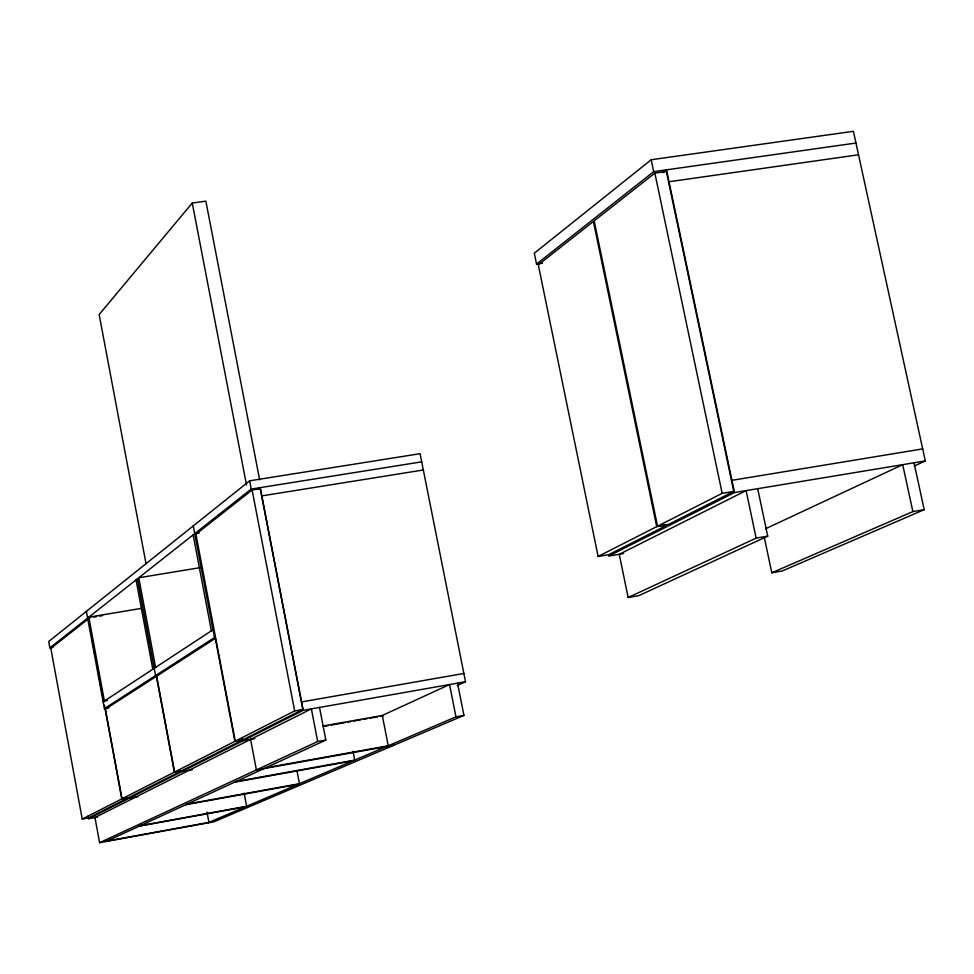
<?xml version="1.0" encoding="UTF-8"?>
<svg xmlns="http://www.w3.org/2000/svg" width="974" height="974" viewBox="0 0 974 974"><rect width="100%" height="100%" fill="white"/><g stroke="black" fill="none" stroke-linecap="round" stroke-linejoin="round"><path stroke-width="1.46" d="M259.632 479.817L205.867 201.143L192.255 203.03L99.165 314.517L146.039 563.763M457.256 685.501L465.511 681.739L420.086 453.677L249.648 480.815L48.7 641.501L49.869 647.88L52.876 647.381M914.282 466.022L925.3 460.921L853.407 131.307L651.204 159.736L534.312 253.203L536.528 264.064L542.518 263.187M49.869 647.88L251.231 489.07L421.718 461.834M536.528 264.064L653.712 171.643L855.963 143.032M88.378 618.843L50.831 648.38L82.218 819.049L88.585 817.904L128.483 797.706M252.108 490.007L195.92 534.215L235.27 741.153L294.659 710.923L302.817 709.486L260.241 488.704L252.108 490.007L294.659 710.923M654.845 173.129L594.177 220.867L657.547 526.216L668.663 524.353L733.763 491.407L666.374 171.497L654.845 173.129L722.148 493.331L657.547 526.216M257.891 489.496L260.265 487.633L303.218 710.314L88.585 818.684L88.11 816.09M662.941 172.642L666.52 169.841L734.518 492.527L608.628 556.093L623.579 553.573M103.159 701.828L213.002 629.752M86.369 611.368L104.413 708.609L214.487 637.544L193.266 525.899M82.218 819.049L121.774 798.911L128.763 797.56L181.493 770.884M174.334 772.163L122.054 798.765L105.435 709.157L156.351 676.358L174.334 772.163L181.809 770.726L242.563 739.984M234.892 741.336L174.663 772.005L156.668 676.151L215.315 638.384L234.892 741.336L242.94 739.79L302.817 709.486M598.121 556.458L656.72 526.642L667.823 524.779L608.762 554.669L598.121 556.458L538.305 264.818L593.397 221.475L656.72 526.642M765.503 528.797L902.691 464.671L912.881 511.581L771.785 572.785L764.31 537.441M317.682 741.518L311.376 708.877L94.953 817.527L99.591 842.693L317.682 741.518L325.84 740.07L319.521 707.441M756.141 538.123L746.108 490.604L619.245 554.303L628.145 597.5L756.141 538.123L767.731 536.15L757.699 488.692M105.947 841.536L325.84 740.07M767.731 536.15L638.749 595.674L628.145 597.5M914.002 462.796L924.204 509.67L782.183 571.008L771.785 572.785M207.608 822.957L455.954 716.852L463.953 715.427L457.524 683.139M463.953 715.427L213.878 821.812L99.591 842.693M140.426 825.623L246.629 806.289L244.145 793.226M139.148 826.208L245.18 806.898M107.116 840.988L208.935 822.385L206.999 812.097M393.8 745.268L256.406 769.947L250.574 739.4M128.763 798.388L137.675 796.793M236.098 781.477L354.719 760.097L353.014 751.307M234.466 782.232L352.892 760.877M88.585 818.684L97.546 817.064M187.154 804.061L299.456 783.717L296.936 770.604M185.717 804.731L297.825 784.411M181.809 771.615L192.182 769.752M265.792 767.768L388.236 745.78L382.307 715.476L322.625 726.068M254.871 738.633L242.916 740.764L242.416 738.146M325.121 726.166L328.226 725.618M331.099 725.106L344.613 722.708M347.548 722.197L350.579 721.661M353.525 721.137L361.001 719.81M363.984 719.275L366.979 718.751M369.937 718.215L377.437 716.888M383.427 715.829L380.359 716.365L449.538 684.552L455.954 716.852M301.599 701.925L463.855 673.46M303.218 710.314L465.511 681.739M107.384 700.501L104.388 701.024L88.829 617.163L141.193 608.421M104.413 708.609L108.905 707.83M158.543 675.079L155.572 675.591L137.419 578.836M912.881 511.581L924.204 509.67M87.623 618.113L90.619 617.613M93.601 617.114L96.584 616.615M99.531 616.116L102.514 615.617M200.254 567.635L138.783 577.752L155.621 667.409M731.949 480.328L922.682 448.904M722.148 493.331L733.763 491.407M734.518 492.527L925.3 460.921M194.727 533.63L199.22 532.912M261.86 495.888L423.337 469.979M669.041 181.748L858.52 154.781M651.204 159.736L653.712 171.643M249.648 480.815L251.231 489.07M192.255 203.03L246.507 484.991M193.144 534.884L211.382 630.823M136.043 579.92L152.808 669.248M88.646 620.328L89.206 623.299M90.582 630.75L91.13 633.721M92.518 641.16L93.894 648.599M94.441 651.582L95.002 654.552M98.313 672.413L98.861 675.396M99.421 678.367L100.797 685.806M101.345 688.788L102.733 696.227M103.281 699.198L103.828 702.181M104.388 705.152L121.774 798.911"/></g></svg>
